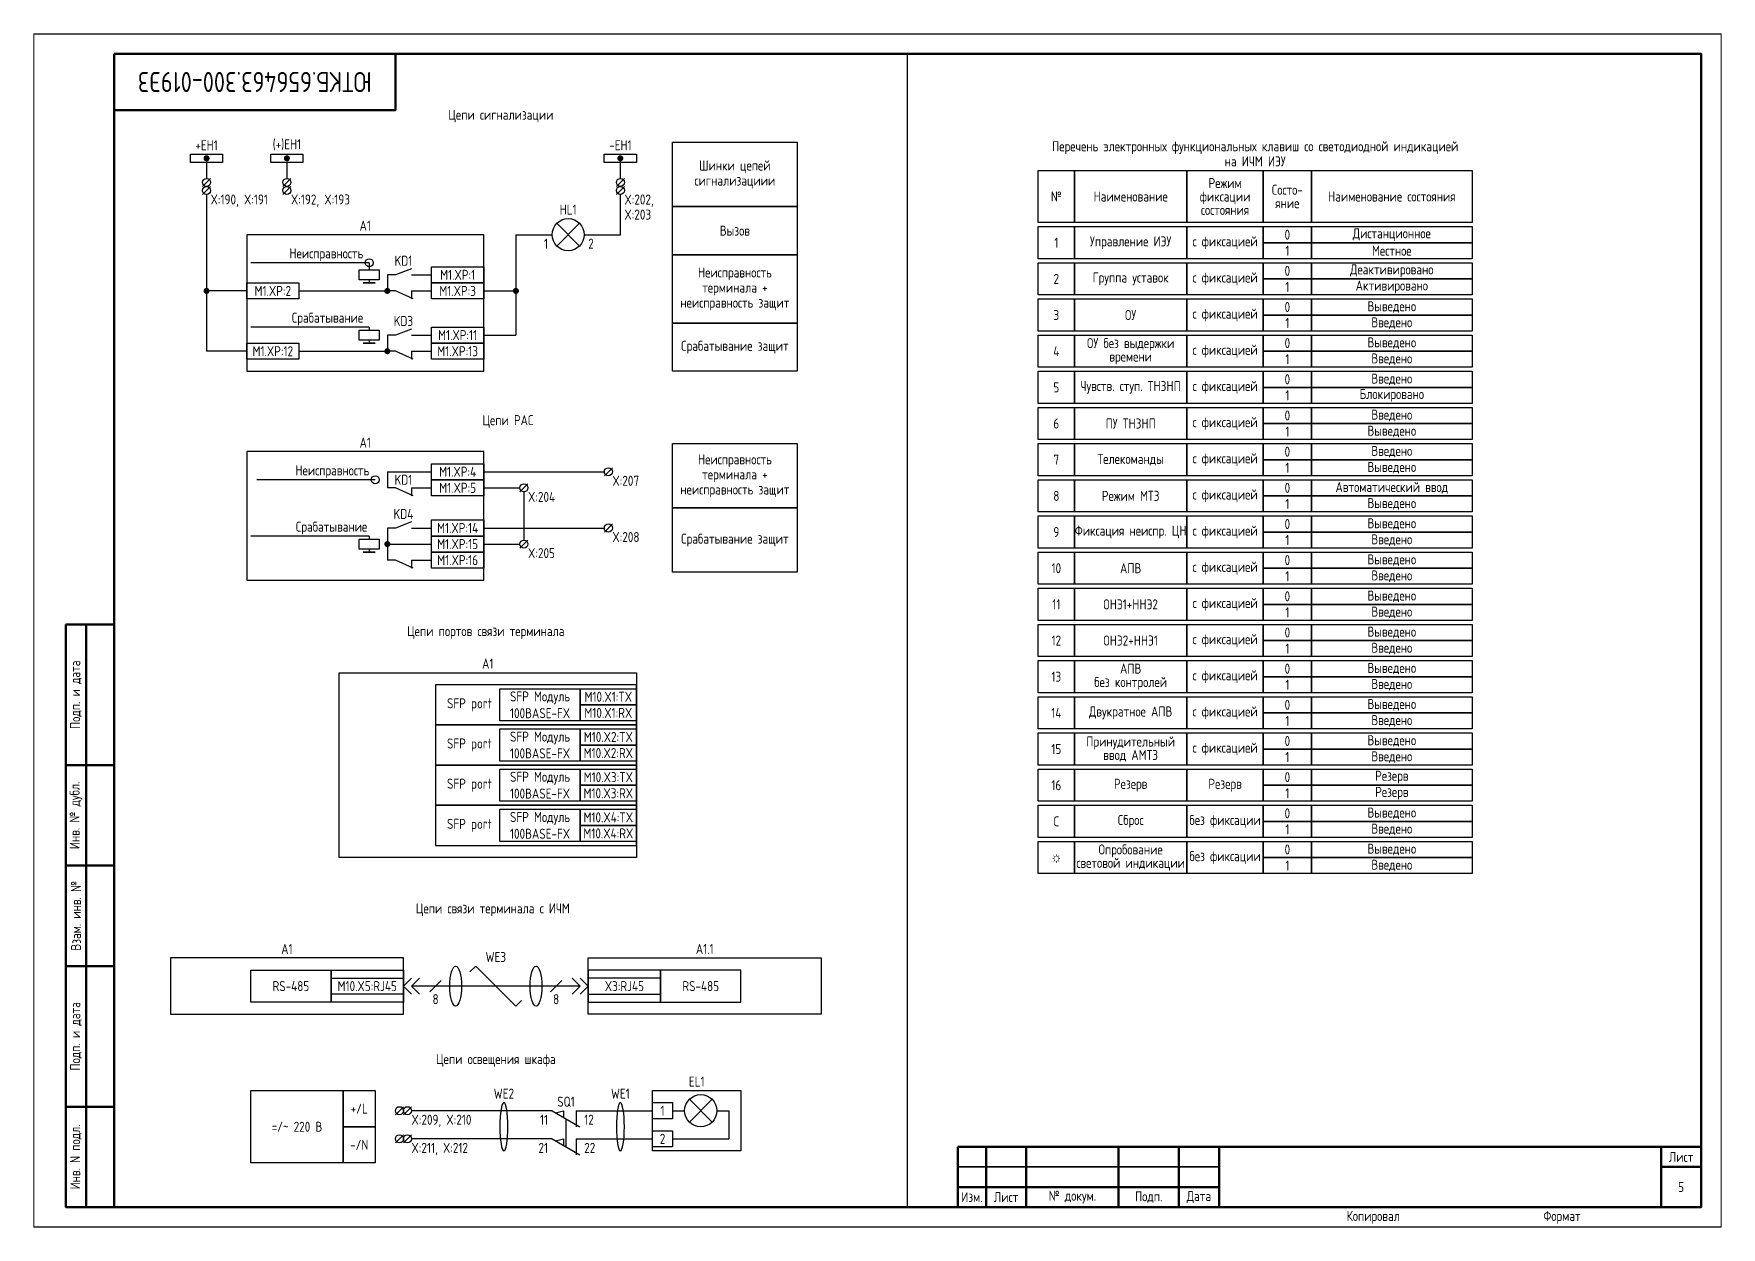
# Paper-space layout 'Лист5' of a CAD drawing. Header units: millimetres, sheet in inches. Extents: x 124.9 to 148.5, y 96.7 to 113.3.
# The model-space entities are those that its viewports show. They can reach past a viewport. Long polylines and large blocks are cut down to what shows.
import ezdxf

# ---------------------------------------------------------------- set-up
doc = ezdxf.new("R2010")
doc.units = ezdxf.units.MM
doc.styles.add('Gost type A_2.5', font='GOST_A.TTF', dxfattribs={"height": 2.5})
doc.styles.add('Gost_type_A', font='GOST_A.TTF')

# ---------------------------------------------------------------- blocks, each defined once
blk = doc.blocks.new('Формат_А3')
blk.add_lwpolyline([(-420, 297), (0, 297), (0, 0), (-420, 0)], close=True)
at = {"lineweight": 50}
blk.add_lwpolyline([(-400, 292), (-5, 292), (-5, 5), (-400, 5)], close=True, dxfattribs=at)
blk = doc.blocks.new('POINT')
at = {"const_width": 0.75}
blk.add_lwpolyline([(-0.375, 0, 1), (0.375, 0, 1)], format="xyb", close=True, dxfattribs=at)
blk = doc.blocks.new('Шинка')
blk.add_lwpolyline([(-4, 1), (4, 1), (4, -1), (-4, -1)], close=True)
blk.add_blockref('POINT', (0, 0))
blk = doc.blocks.new('Штамп угловой верхний')
at = {"lineweight": 50}
blk.add_lwpolyline([(0, 0), (70, 0), (70, -14), (0, -14)], close=True, dxfattribs=at)
blk = doc.blocks.new('Штамп левый нижний')
at = {"lineweight": 50}
for points in [[(-12, 145), (-7, 145), (-7, 110), (-12, 110)], [(-7, 145), (0, 145), (0, 110), (-7, 110)], [(-12, 110), (-7, 110), (-7, 85), (-12, 85)], [(-7, 110), (0, 110), (0, 85), (-7, 85)], [(-12, 85), (-7, 85), (-7, 60), (-12, 60)], [(-7, 85), (0, 85), (0, 60), (-7, 60)], [(-12, 60), (-7, 60), (-7, 25), (-12, 25)], [(-7, 60), (0, 60), (0, 25), (-7, 25)], [(-12, 25), (-7, 25), (-7, 0), (-12, 0)], [(-7, 25), (0, 25), (0, 0), (-7, 0)]]:
    blk.add_lwpolyline(points, close=True, dxfattribs=at)
at = {"char_height": 2.5, "attachment_point": 5, "rotation": 90, "style": 'Gost_type_A'}
for s, insert, width in [('Подп. и дата', (-9.5, 127.5), 35), ('Инв. № дубл.', (-9.5, 97.5), 25), ('Взам. инв. №', (-9.5, 72.5), 25), ('Подп. и дата', (-9.5, 42.5), 35), ('Инв. N подл.', (-9.5, 12.5), 25)]:
    blk.add_mtext(s, dxfattribs=dict(at, insert=insert, width=width))
blk = doc.blocks.new('Штамп малый нижний')
at = {"lineweight": 50}
for points in [[(-185, 15), (-178, 15), (-178, 5), (-185, 5)], [(-178, 15), (-168, 15), (-168, 5), (-178, 5)], [(-168, 15), (-145, 15), (-145, 5), (-168, 5)], [(-145, 15), (-130, 15), (-130, 5), (-145, 5)], [(-130, 15), (-120, 15), (-120, 5), (-130, 5)], [(-120, 15), (-10, 15), (-10, 0), (-120, 0)], [(-10, 15), (0, 15), (0, 10), (-10, 10)], [(-10, 10), (0, 10), (0, 0), (-10, 0)], [(-185, 5), (-178, 5), (-178, 0), (-185, 0)], [(-178, 5), (-168, 5), (-168, 0), (-178, 0)], [(-168, 5), (-145, 5), (-145, 0), (-168, 0)], [(-145, 5), (-130, 5), (-130, 0), (-145, 0)], [(-130, 5), (-120, 5), (-120, 0), (-130, 0)]]:
    blk.add_lwpolyline(points, close=True, dxfattribs=at)
for points in [[(-185, 15), (-178, 15), (-178, 10), (-185, 10)], [(-178, 15), (-168, 15), (-168, 10), (-178, 10)], [(-168, 15), (-145, 15), (-145, 10), (-168, 10)], [(-145, 15), (-130, 15), (-130, 10), (-145, 10)], [(-130, 15), (-120, 15), (-120, 10), (-130, 10)], [(-185, 10), (-178, 10), (-178, 5), (-185, 5)], [(-178, 10), (-168, 10), (-168, 5), (-178, 5)], [(-168, 10), (-145, 10), (-145, 5), (-168, 5)], [(-145, 10), (-130, 10), (-130, 5), (-145, 5)], [(-130, 10), (-120, 10), (-120, 5), (-130, 5)]]:
    blk.add_lwpolyline(points, close=True)
at = {"char_height": 2.5, "style": 'Gost_type_A'}
for s, insert, width, attachment_point in [('Лист', (-5, 12.5), 10, 5), ('Изм.', (-181.5, 2.5), 7, 5), ('Лист', (-173, 2.5), 10, 5), ('№ докум.', (-156.5, 2.5), 23, 5), ('Подп.', (-137.5, 2.5), 15, 5), ('Дата', (-125, 2.5), 10, 5), ('Копировал', (-75, -2.53), 13.1202, 6), ('Формат', (-30, -2.53), 13.1202, 6)]:
    blk.add_mtext(s, dxfattribs=dict(at, insert=insert, width=width, attachment_point=attachment_point))

msp = doc.modelspace()

# ---------------------------------------------------------------- linework, layer by layer
for p, q in [((1897.5, 5), (1897.5, 292)), ((1723, 266), (1723, 261)), ((1743, 265), (1743, 261)), ((1826, 261), (1826, 266)), ((1724, 261), (1722, 259)), ((1744, 261), (1742, 259)), ((1827, 261), (1825, 259)), ((1724, 259), (1722, 257)), ((1723, 257), (1723, 218)), ((1744, 259), (1742, 257)), ((1827, 259), (1825, 257)), ((1826, 259), (1826, 259.01)), ((1826, 259), (1826, 259.01)), ((1826, 247), (1826, 257)), ((1810.17, 249.83), (1815.83, 244.17)), ((1815.83, 249.83), (1810.17, 244.17)), ((1800, 247), (1809, 247)), ((1800, 247), (1800, 222)), ((1817, 247), (1826, 247)), ((1763.5, 240), (1734, 240)), ((1763.5, 240), (1763.5, 238.25)), ((1763.5, 235.75), (1763.5, 235)), ((1733, 233), (1723, 233)), ((1774, 233), (1774, 231)), ((1792, 233), (1800, 233)), ((1763.5, 224), (1734, 224)), ((1763.5, 224), (1763.5, 223.25)), ((1763.5, 220.75), (1763.5, 220)), ((1792, 222), (1800, 222)), ((1733, 218), (1723, 218)), ((1774, 218), (1774, 216)), ((1824.01, 189), (1822.01, 187)), ((1765, 186), (1735.5, 186)), ((1768, 188), (1768, 184)), ((1792, 188), (1822, 188)), ((1803, 185), (1801, 183)), ((1774, 184), (1774, 182)), ((1792, 184), (1801, 184)), ((1802, 183), (1802, 171)), ((1792, 174), (1822, 174)), ((1824.01, 175), (1822.01, 173)), ((1763.5, 172), (1734, 172)), ((1763.5, 172), (1763.5, 171.25)), ((1763.5, 168.75), (1763.5, 168)), ((1792, 170), (1801, 170)), ((1803, 171), (1801, 169)), ((1774, 166), (1774, 164)), ((1788.53, 63.53), (1790, 65)), ((1790, 65), (1800, 55)), ((1772, 60), (1774, 62)), ((1772, 60), (1774, 62)), ((1772, 60), (1774, 58)), ((1772, 60), (1774, 58)), ((1774, 60), (1776, 62)), ((1774, 60), (1776, 62)), ((1816, 60), (1774, 60)), ((1774, 60), (1776, 58)), ((1774, 60), (1776, 58)), ((1781.41, 61.41), (1778.59, 58.59)), ((1811.41, 61.41), (1808.59, 58.59)), ((1816, 60), (1814, 62)), ((1816, 60), (1814, 62)), ((1816, 60), (1814, 58)), ((1816, 60), (1814, 58)), ((1818, 60), (1816, 62)), ((1818, 60), (1816, 62)), ((1818, 60), (1816, 58)), ((1818, 60), (1816, 58)), ((1800, 55), (1801.41, 56.41)), ((1772.01, 30), (1770.01, 28)), ((1774.01, 30), (1772.01, 28)), ((1843.17, 31.83), (1848.83, 26.17)), ((1848.83, 31.83), (1843.17, 26.17)), ((1809, 29), (1774.01, 29)), ((1809, 29), (1815.92, 25)), ((1809.87, 28.5), (1811.87, 29)), ((1811.87, 29), (1811.87, 27.34)), ((1815, 29), (1815, 25)), ((1815, 29), (1834, 29)), ((1839, 29), (1842, 29)), ((1850, 29), (1853, 29)), ((1853, 29), (1853, 22)), ((1772.01, 23), (1770.01, 21)), ((1774.01, 23), (1772.01, 21)), ((1809, 22), (1774.01, 22)), ((1809, 22), (1815.92, 18)), ((1809.87, 21.5), (1811.87, 22)), ((1811.87, 22), (1811.87, 20.34)), ((1815, 22), (1815, 18)), ((1815, 22), (1834, 22)), ((1839, 22), (1853, 22))]:
    msp.add_line(p, q)
at = {"ltscale": 1.08}
for p, q in [((1770, 237), (1768, 237)), ((1768, 237), (1768, 233)), ((1774, 237), (1779, 237)), ((1746, 233), (1768, 233)), ((1770, 233), (1768, 233)), ((1774, 233), (1779, 233)), ((1770, 222), (1768, 222)), ((1768, 222), (1768, 218)), ((1774, 222), (1779, 222)), ((1746, 218), (1768, 218)), ((1770, 218), (1768, 218)), ((1774, 218), (1779, 218)), ((1768, 188), (1779, 188)), ((1770, 184), (1768, 184)), ((1774, 184), (1779, 184)), ((1770, 174), (1768, 174)), ((1768, 174), (1768, 166)), ((1774, 174), (1779, 174)), ((1768, 170), (1779, 170)), ((1770, 166), (1768, 166)), ((1774, 166), (1779, 166))]:
    msp.add_line(p, q, dxfattribs=at)
at = {"ltscale": 4.32}
for p, q in [((1774, 238.5), (1770, 237)), ((1774.39, 231), (1770, 233)), ((1774, 223.5), (1770, 222)), ((1774.39, 216), (1770, 218)), ((1774.39, 182), (1770, 184)), ((1774, 175.5), (1770, 174)), ((1774.39, 164), (1770, 166))]:
    msp.add_line(p, q, dxfattribs=at)
at = {"ltscale": 0.5}
msp.add_line((1812.46, 27), (1812.46, 20), dxfattribs=at)
for points in [[(1839, 270), (1870, 270), (1870, 254), (1839, 254)], [(1930, 263), (1939, 263), (1939, 250), (1930, 250)], [(1939, 263), (1967, 263), (1967, 250), (1939, 250)], [(1967, 263), (1986, 263), (1986, 250), (1967, 250)], [(1986, 263), (1998, 263), (1998, 250), (1986, 250)], [(1998, 263), (2038, 263), (2038, 250), (1998, 250)], [(1870, 242), (1839, 242), (1839, 254), (1870, 254)], [(1930, 249), (1939, 249), (1939, 241), (1930, 241)], [(1939, 249), (1967, 249), (1967, 241), (1939, 241)], [(1967, 249), (1986, 249), (1986, 241), (1967, 241)], [(1986, 249), (1998, 249), (1998, 245), (1986, 245)], [(1998, 249), (2038, 249), (2038, 245), (1998, 245)], [(1733, 213), (1792, 213), (1792, 247), (1733, 247)], [(1986, 245), (1998, 245), (1998, 241), (1986, 241)], [(1998, 245), (2038, 245), (2038, 241), (1998, 241)], [(1870, 225), (1839, 225), (1839, 242), (1870, 242)], [(1930, 240), (1939, 240), (1939, 232), (1930, 232)], [(1939, 240), (1967, 240), (1967, 232), (1939, 232)], [(1967, 240), (1986, 240), (1986, 232), (1967, 232)], [(1986, 240), (1998, 240), (1998, 236), (1986, 236)], [(1998, 240), (2038, 240), (2038, 236), (1998, 236)], [(1766, 238.25), (1766, 235.75), (1761, 235.75), (1761, 238.25)], [(1779, 239), (1792, 239), (1792, 235), (1779, 235)], [(1986, 236), (1998, 236), (1998, 232), (1986, 232)], [(1998, 236), (2038, 236), (2038, 232), (1998, 232)], [(1733, 235), (1746, 235), (1746, 231), (1733, 231)], [(1765, 235), (1762, 235)], [(1779, 235), (1792, 235), (1792, 231), (1779, 231)], [(1930, 231), (1939, 231), (1939, 223), (1930, 223)], [(1939, 231), (1967, 231), (1967, 223), (1939, 223)], [(1967, 231), (1986, 231), (1986, 223), (1967, 223)], [(1986, 231), (1998, 231), (1998, 227), (1986, 227)], [(1986, 227), (1998, 227), (1998, 223), (1986, 223)], [(1998, 231), (2038, 231), (2038, 227), (1998, 227)], [(1998, 227), (2038, 227), (2038, 223), (1998, 223)], [(1766, 223.25), (1766, 220.75), (1761, 220.75), (1761, 223.25)], [(1779, 224), (1792, 224), (1792, 220), (1779, 220)], [(1870, 213), (1839, 213), (1839, 225), (1870, 225)], [(1733, 220), (1746, 220), (1746, 216), (1733, 216)], [(1765, 220), (1762, 220)], [(1779, 220), (1792, 220), (1792, 216), (1779, 216)], [(1930, 222), (1939, 222), (1939, 214), (1930, 214)], [(1939, 222), (1967, 222), (1967, 214), (1939, 214)], [(1967, 222), (1986, 222), (1986, 214), (1967, 214)], [(1986, 222), (1998, 222), (1998, 218), (1986, 218)], [(1998, 222), (2038, 222), (2038, 218), (1998, 218)], [(1986, 218), (1998, 218), (1998, 214), (1986, 214)], [(1998, 218), (2038, 218), (2038, 214), (1998, 214)], [(1930, 213), (1939, 213), (1939, 205), (1930, 205)], [(1939, 213), (1967, 213), (1967, 205), (1939, 205)], [(1967, 213), (1986, 213), (1986, 205), (1967, 205)], [(1986, 213), (1998, 213), (1998, 209), (1986, 209)], [(1998, 213), (2038, 213), (2038, 209), (1998, 209)], [(1986, 209), (1998, 209), (1998, 205), (1986, 205)], [(1998, 209), (2038, 209), (2038, 205), (1998, 205)], [(1930, 204), (1939, 204), (1939, 196), (1930, 196)], [(1939, 204), (1967, 204), (1967, 196), (1939, 196)], [(1967, 204), (1986, 204), (1986, 196), (1967, 196)], [(1986, 204), (1998, 204), (1998, 200), (1986, 200)], [(1998, 204), (2038, 204), (2038, 200), (1998, 200)], [(1986, 200), (1998, 200), (1998, 196), (1986, 196)], [(1998, 200), (2038, 200), (2038, 196), (1998, 196)], [(1870, 179), (1839, 179), (1839, 195), (1870, 195)], [(1930, 195), (1939, 195), (1939, 187), (1930, 187)], [(1939, 195), (1967, 195), (1967, 187), (1939, 187)], [(1967, 195), (1986, 195), (1986, 187), (1967, 187)], [(1986, 195), (1998, 195), (1998, 191), (1986, 191)], [(1998, 195), (2038, 195), (2038, 191), (1998, 191)], [(1733, 161), (1792, 161), (1792, 193), (1733, 193)], [(1779, 190), (1792, 190), (1792, 186), (1779, 186)], [(1986, 191), (1998, 191), (1998, 187), (1986, 187)], [(1998, 191), (2038, 191), (2038, 187), (1998, 187)], [(1779, 186), (1792, 186), (1792, 182), (1779, 182)], [(1930, 186), (1939, 186), (1939, 178), (1930, 178)], [(1939, 186), (1967, 186), (1967, 178), (1939, 178)], [(1967, 186), (1986, 186), (1986, 178), (1967, 178)], [(1986, 186), (1998, 186), (1998, 182), (1986, 182)], [(1998, 186), (2038, 186), (2038, 182), (1998, 182)], [(1986, 182), (1998, 182), (1998, 178), (1986, 178)], [(1998, 182), (2038, 182), (2038, 178), (1998, 178)], [(1870, 163), (1839, 163), (1839, 179), (1870, 179)], [(1930, 177), (1939, 177), (1939, 169), (1930, 169)], [(1939, 177), (1967, 177), (1967, 169), (1939, 169)], [(1967, 177), (1986, 177), (1986, 169), (1967, 169)], [(1986, 177), (1998, 177), (1998, 173), (1986, 173)], [(1998, 177), (2038, 177), (2038, 173), (1998, 173)], [(1779, 176), (1792, 176), (1792, 172), (1779, 172)], [(1986, 173), (1998, 173), (1998, 169), (1986, 169)], [(1998, 173), (2038, 173), (2038, 169), (1998, 169)], [(1766, 171.25), (1766, 168.75), (1761, 168.75), (1761, 171.25)], [(1779, 172), (1792, 172), (1792, 168), (1779, 168)], [(1765, 168), (1762, 168)], [(1779, 168), (1792, 168), (1792, 164), (1779, 164)], [(1930, 168), (1939, 168), (1939, 160), (1930, 160)], [(1939, 168), (1967, 168), (1967, 160), (1939, 160)], [(1967, 168), (1986, 168), (1986, 160), (1967, 160)], [(1986, 168), (1998, 168), (1998, 164), (1986, 164)], [(1986, 164), (1998, 164), (1998, 160), (1986, 160)], [(1998, 168), (2038, 168), (2038, 164), (1998, 164)], [(1998, 164), (2038, 164), (2038, 160), (1998, 160)], [(1930, 159), (1939, 159), (1939, 151), (1930, 151)], [(1939, 159), (1967, 159), (1967, 151), (1939, 151)], [(1967, 159), (1986, 159), (1986, 151), (1967, 151)], [(1986, 159), (1998, 159), (1998, 155), (1986, 155)], [(1998, 159), (2038, 159), (2038, 155), (1998, 155)], [(1986, 155), (1998, 155), (1998, 151), (1986, 151)], [(1998, 155), (2038, 155), (2038, 151), (1998, 151)], [(1930, 150), (1939, 150), (1939, 142), (1930, 142)], [(1939, 150), (1967, 150), (1967, 142), (1939, 142)], [(1967, 150), (1986, 150), (1986, 142), (1967, 142)], [(1986, 150), (1998, 150), (1998, 146), (1986, 146)], [(1998, 150), (2038, 150), (2038, 146), (1998, 146)], [(1986, 146), (1998, 146), (1998, 142), (1986, 142)], [(1998, 146), (2038, 146), (2038, 142), (1998, 142)], [(1930, 141), (1939, 141), (1939, 133), (1930, 133)], [(1939, 141), (1967, 141), (1967, 133), (1939, 133)], [(1967, 141), (1986, 141), (1986, 133), (1967, 133)], [(1986, 141), (1998, 141), (1998, 137), (1986, 137)], [(1998, 141), (2038, 141), (2038, 137), (1998, 137)], [(1756, 138), (1830, 138), (1830, 92), (1756, 92)], [(1780, 125), (1830, 125), (1830, 135), (1780, 135)], [(1986, 137), (1998, 137), (1998, 133), (1986, 133)], [(1998, 137), (2038, 137), (2038, 133), (1998, 133)], [(1796, 134), (1816, 134), (1816, 126), (1796, 126)], [(1816, 134), (1830, 134), (1830, 130), (1816, 130)], [(1930, 132), (1939, 132), (1939, 124), (1930, 124)], [(1939, 132), (1967, 132), (1967, 124), (1939, 124)], [(1967, 132), (1986, 132), (1986, 124), (1967, 124)], [(1986, 132), (1998, 132), (1998, 128), (1986, 128)], [(1998, 132), (2038, 132), (2038, 128), (1998, 128)], [(1816, 130), (1830, 130), (1830, 126), (1816, 126)], [(1986, 128), (1998, 128), (1998, 124), (1986, 124)], [(1998, 128), (2038, 128), (2038, 124), (1998, 124)], [(1780, 115), (1830, 115), (1830, 125), (1780, 125)], [(1796, 124), (1816, 124), (1816, 116), (1796, 116)], [(1816, 124), (1830, 124), (1830, 120), (1816, 120)], [(1930, 123), (1939, 123), (1939, 115), (1930, 115)], [(1939, 123), (1967, 123), (1967, 115), (1939, 115)], [(1967, 123), (1986, 123), (1986, 115), (1967, 115)], [(1986, 123), (1998, 123), (1998, 119), (1986, 119)], [(1998, 123), (2038, 123), (2038, 119), (1998, 119)], [(1816, 120), (1830, 120), (1830, 116), (1816, 116)], [(1986, 119), (1998, 119), (1998, 115), (1986, 115)], [(1998, 119), (2038, 119), (2038, 115), (1998, 115)], [(1780, 105), (1830, 105), (1830, 115), (1780, 115)], [(1796, 114), (1816, 114), (1816, 106), (1796, 106)], [(1816, 114), (1830, 114), (1830, 110), (1816, 110)], [(1930, 114), (1939, 114), (1939, 106), (1930, 106)], [(1939, 114), (1967, 114), (1967, 106), (1939, 106)], [(1967, 114), (1986, 114), (1986, 106), (1967, 106)], [(1986, 114), (1998, 114), (1998, 110), (1986, 110)], [(1998, 114), (2038, 114), (2038, 110), (1998, 110)], [(1816, 110), (1830, 110), (1830, 106), (1816, 106)], [(1986, 110), (1998, 110), (1998, 106), (1986, 106)], [(1998, 110), (2038, 110), (2038, 106), (1998, 106)], [(1930, 105), (1939, 105), (1939, 97), (1930, 97)], [(1939, 105), (1967, 105), (1967, 97), (1939, 97)], [(1967, 105), (1986, 105), (1986, 97), (1967, 97)], [(1986, 105), (1998, 105), (1998, 101), (1986, 101)], [(1998, 105), (2038, 105), (2038, 101), (1998, 101)], [(1780, 95), (1830, 95), (1830, 105), (1780, 105)], [(1796, 104), (1816, 104), (1816, 96), (1796, 96)], [(1816, 104), (1830, 104), (1830, 100), (1816, 100)], [(1986, 101), (1998, 101), (1998, 97), (1986, 97)], [(1998, 101), (2038, 101), (2038, 97), (1998, 97)], [(1816, 100), (1830, 100), (1830, 96), (1816, 96)], [(1930, 96), (1939, 96), (1939, 88), (1930, 88)], [(1939, 96), (1967, 96), (1967, 88), (1939, 88)], [(1967, 96), (1986, 96), (1986, 88), (1967, 88)], [(1986, 96), (1998, 96), (1998, 92), (1986, 92)], [(1998, 96), (2038, 96), (2038, 92), (1998, 92)], [(1986, 92), (1998, 92), (1998, 88), (1986, 88)], [(1998, 92), (2038, 92), (2038, 88), (1998, 88)], [(1714, 53), (1772, 53), (1772, 67), (1714, 67)], [(1734, 64), (1754, 64), (1754, 56), (1734, 56)], [(1754, 64), (1772, 64), (1772, 56), (1754, 56)], [(1876, 53), (1818, 53), (1818, 67), (1876, 67)], [(1836, 64), (1818, 64), (1818, 56), (1836, 56)], [(1856, 64), (1836, 64), (1836, 56), (1856, 56)], [(1754, 62), (1772, 62), (1772, 58), (1754, 58)], [(1836, 62), (1818, 62), (1818, 58), (1836, 58)], [(1757, 16), (1734, 16), (1734, 34), (1757, 34)], [(1765, 25), (1757, 25), (1757, 34), (1765, 34)], [(1834, 34), (1856, 34), (1856, 19), (1834, 19)], [(1834, 31), (1839, 31), (1839, 27), (1834, 27)], [(1765, 16), (1757, 16), (1757, 25), (1765, 25)], [(1834, 24), (1839, 24), (1839, 20), (1834, 20)]]:
    msp.add_lwpolyline(points, close=True)
for centre, radius in [((1723, 260), 1), ((1743, 260), 1), ((1826, 260), 1), ((1723, 258), 1), ((1743, 258), 1), ((1826, 258), 1), ((1813, 247), 4), ((1763.5, 240), 1), ((1823.01, 188), 1), ((1765, 186), 1), ((1802, 184), 1), ((1823.01, 174), 1), ((1802, 170), 1), ((1771.01, 29), 1), ((1773.01, 29), 1), ((1846, 29), 4), ((1771.01, 22), 1), ((1773.01, 22), 1)]:
    msp.add_circle(centre, radius)
for centre in [(1785, 60), (1805, 60)]:
    msp.add_ellipse(centre, major_axis=(0, -5), ratio=0.293778)
at = {"extrusion": (0, 0, -1)}
for centre in [(1797, 25), (1826, 25)]:
    msp.add_ellipse(centre, major_axis=(0, -6), ratio=0.166667, dxfattribs=at)

# ---------------------------------------------------------------- block references
at = {"color": 1}
for name, p in [('Формат_А3', (1680, 0)), ('Формат_А3', (2100, 0)), ('Формат_А3', (2520, 0)), ('Штамп левый нижний', (1700, 5)), ('Штамп малый нижний', (2095, 5))]:
    msp.add_blockref(name, p, dxfattribs=at)
for name, p in [('Штамп угловой верхний', (1700, 292)), ('Шинка', (1723, 266)), ('Шинка', (1743, 266)), ('Шинка', (1826, 266)), ('POINT', (1723, 233)), ('POINT', (1768, 233)), ('POINT', (1800, 233)), ('POINT', (1768, 218)), ('POINT', (1768, 170))]:
    msp.add_blockref(name, p)

# ---------------------------------------------------------------- texts
at = {"insert": (1735, 285), "char_height": 5, "width": 70, "attachment_point": 5, "rotation": 180, "style": 'Gost_type_A'}
msp.add_mtext('ЮТКБ.656463.300-019Э3', dxfattribs=at)
at = {"char_height": 2.5}
for s, insert, width, attachment_point, line_spacing_factor, style in [('Цепи сигнализации', (1796.25, 276.5), 197.5, 5, 0.9, 'Gost_type_A'), ('Перечень электронных функциональных клавиш со светодиодной индикацией\\Pна ИЧМ ИЭУ', (1984, 264), 108, 8, 0.9, 'Gost_type_A'), ('Шинки цепей сигнализациии', (1854.5, 262), 31, 5, 0.9, 'Gost_type_A'), ('Режим\\Pфиксации состояния', (1976.5, 256.5), 19, 5, 0.8, 'Gost_type_A'), ('X:190, X:191', (1724, 257), 16, 1, 0.9, 'Gost_type_A'), ('X:192, X:193', (1744, 257), 16, 1, 0.9, 'Gost_type_A'), ('X:202,\\PX:203', (1827, 257), 16, 1, 0.9, 'Gost_type_A'), ('№ ', (1934.5, 256.5), 9, 5, 0.8, 'Gost_type_A'), ('Наименование ', (1953, 256.5), 28, 5, 0.8, 'Gost_type_A'), ('Состо- яние', (1992, 256.5), 12, 5, 0.8, 'Gost_type_A'), ('Наименование состояния ', (2018, 256.5), 40, 5, 0.8, 'Gost_type_A'), ('A1', (1762.5, 248), 59, 8, 0.9, 'Gost_type_A'), ('Вызов', (1854.5, 248), 31, 5, 0.9, 'Gost_type_A'), ('0', (1992, 247), 12, 5, 0.8, 'Gost_type_A'), ('Дистанционное', (2018, 247), 40, 5, 0.8, 'Gost_type_A'), ('1', (1934.5, 245), 9, 5, 0.8, 'Gost_type_A'), ('Управление ИЭУ', (1953, 245), 28, 5, 0.8, 'Gost_type_A'), ('с фиксацией', (1976.5, 245), 19, 5, 0.8, 'Gost_type_A'), ('1', (1992, 243), 12, 5, 0.8, 'Gost_type_A'), ('Местное', (2018, 243), 40, 5, 0.8, 'Gost_type_A'), ('Неисправность', (1762, 242), 37, 6, 0.8, 'Gost_type_A'), ('Деактивировано', (2018, 238), 40, 5, 0.8, 'Gost_type_A'), ('Неисправность терминала + неисправность защит', (1854.5, 233.5), 31, 5, 0.9, 'Gost_type_A'), ('2', (1934.5, 236), 9, 5, 0.8, 'Gost_type_A'), ('Группа уставок', (1953, 236), 28, 5, 0.8, 'Gost_type_A'), ('с фиксацией', (1976.5, 236), 19, 5, 0.8, 'Gost_type_A'), ('0', (1992, 238), 12, 5, 0.8, 'Gost_type_A'), ('1', (1992, 234), 12, 5, 0.8, 'Gost_type_A'), ('Активировано', (2018, 234), 40, 5, 0.8, 'Gost_type_A'), ('3', (1934.5, 227), 9, 5, 0.8, 'Gost_type_A'), ('ОУ', (1953, 227), 28, 5, 0.8, 'Gost_type_A'), ('с фиксацией', (1976.5, 227), 19, 5, 0.8, 'Gost_type_A'), ('0', (1992, 229), 12, 5, 0.8, 'Gost_type_A'), ('Выведено', (2018, 229), 40, 5, 0.8, 'Gost_type_A'), ('1', (1992, 225), 12, 5, 0.8, 'Gost_type_A'), ('Введено', (2018, 225), 40, 5, 0.8, 'Gost_type_A'), ('Срабатывание защит', (1854.5, 219), 31, 5, 0.9, 'Gost_type_A'), ('4', (1934.5, 218), 9, 5, 0.8, 'Gost_type_A'), ('ОУ без выдержки времени ', (1953, 218), 28, 5, 0.8, 'Gost type A_2.5'), ('с фиксацией', (1976.5, 218), 19, 5, 0.8, 'Gost_type_A'), ('0', (1992, 220), 12, 5, 0.8, 'Gost_type_A'), ('Выведено', (2018, 220), 40, 5, 0.8, 'Gost_type_A'), ('1', (1992, 216), 12, 5, 0.8, 'Gost_type_A'), ('Введено', (2018, 216), 40, 5, 0.8, 'Gost_type_A'), ('5', (1934.5, 209), 9, 5, 0.8, 'Gost_type_A'), ('{\\C256;Чувств. ступ. ТНЗНП }', (1953, 209), 28, 5, 0.8, 'Gost type A_2.5'), ('с фиксацией', (1976.5, 209), 19, 5, 0.8, 'Gost_type_A'), ('0', (1992, 211), 12, 5, 0.8, 'Gost_type_A'), ('Введено', (2018, 211), 40, 5, 0.8, 'Gost_type_A'), ('1', (1992, 207), 12, 5, 0.8, 'Gost_type_A'), ('Блокировано ', (2018, 207), 40, 5, 0.8, 'Gost_type_A'), ('Цепи РАС', (1798, 200.5), 191.9988, 5, 0.9, 'Gost_type_A'), ('с фиксацией', (1976.5, 200), 19, 5, 0.8, 'Gost_type_A'), ('0', (1992, 202), 12, 5, 0.8, 'Gost_type_A'), ('Введено', (2018, 202), 40, 5, 0.8, 'Gost_type_A'), ('6', (1934.5, 200), 9, 5, 0.8, 'Gost_type_A'), ('ПУ ТНЗНП ', (1953, 200), 28, 5, 0.8, 'Gost_type_A'), ('1', (1992, 198), 12, 5, 0.8, 'Gost_type_A'), ('Выведено', (2018, 198), 40, 5, 0.8, 'Gost_type_A'), ('A1', (1762.5, 194), 59, 8, 0.9, 'Gost_type_A'), ('0', (1992, 193), 12, 5, 0.8, 'Gost_type_A'), ('Введено', (2018, 193), 40, 5, 0.8, 'Gost_type_A'), ('Неисправность', (1763.5, 188), 37, 6, 0.8, 'Gost_type_A'), ('Неисправность терминала + неисправность защит', (1854.5, 187), 31, 5, 0.9, 'Gost_type_A'), ('7', (1934.5, 191), 9, 5, 0.8, 'Gost_type_A'), ('Телекоманды', (1953, 191), 28, 5, 0.8, 'Gost_type_A'), ('с фиксацией', (1976.5, 191), 19, 5, 0.8, 'Gost_type_A'), ('1', (1992, 189), 12, 5, 0.8, 'Gost_type_A'), ('Выведено', (2018, 189), 40, 5, 0.8, 'Gost_type_A'), ('X:207', (1824.01, 187), 8, 1, 0.9, 'Gost_type_A'), ('0', (1992, 184), 12, 5, 0.8, 'Gost_type_A'), ('Автоматический ввод ', (2018, 184), 40, 5, 0.8, 'Gost_type_A'), ('X:204', (1803.01, 183), 8, 1, 0.9, 'Gost_type_A'), ('8', (1934.5, 182), 9, 5, 0.8, 'Gost_type_A'), ('Режим МТЗ ', (1953, 182), 28, 5, 0.8, 'Gost_type_A'), ('с фиксацией', (1976.5, 182), 19, 5, 0.8, 'Gost_type_A'), ('1', (1992, 180), 12, 5, 0.8, 'Gost_type_A'), ('Выведено ', (2018, 180), 40, 5, 0.8, 'Gost_type_A'), ('Выведено', (2018, 175), 40, 5, 0.8, 'Gost_type_A'), ('X:208', (1824.01, 173), 8, 1, 0.9, 'Gost_type_A'), ('Срабатывание защит', (1854.5, 171), 31, 5, 0.9, 'Gost_type_A'), ('9', (1934.5, 173), 9, 5, 0.8, 'Gost_type_A'), ('Фиксация неиспр. ЦН ', (1953, 173), 28, 5, 0.8, 'Gost_type_A'), ('с фиксацией', (1976.5, 173), 19, 5, 0.8, 'Gost_type_A'), ('0', (1992, 175), 12, 5, 0.8, 'Gost_type_A'), ('1', (1992, 171), 12, 5, 0.8, 'Gost_type_A'), ('Введено', (2018, 171), 40, 5, 0.8, 'Gost_type_A'), ('X:205', (1803.01, 169), 8, 1, 0.9, 'Gost_type_A'), ('10', (1934.5, 164), 9, 5, 0.8, 'Gost_type_A'), ('АПВ', (1953, 164), 28, 5, 0.8, 'Gost_type_A'), ('с фиксацией', (1976.5, 164), 19, 5, 0.8, 'Gost_type_A'), ('0', (1992, 166), 12, 5, 0.8, 'Gost_type_A'), ('Выведено', (2018, 166), 40, 5, 0.8, 'Gost_type_A'), ('1', (1992, 162), 12, 5, 0.8, 'Gost_type_A'), ('Введено', (2018, 162), 40, 5, 0.8, 'Gost_type_A'), ('11', (1934.5, 155), 9, 5, 0.8, 'Gost_type_A'), ('ОНЭ1+ННЭ2', (1953, 155), 28, 5, 0.8, 'Gost_type_A'), ('с фиксацией', (1976.5, 155), 19, 5, 0.8, 'Gost_type_A'), ('0', (1992, 157), 12, 5, 0.8, 'Gost_type_A'), ('Выведено', (2018, 157), 40, 5, 0.8, 'Gost_type_A'), ('1', (1992, 153), 12, 5, 0.8, 'Gost_type_A'), ('Введено', (2018, 153), 40, 5, 0.8, 'Gost_type_A'), ('Цепи портов связи терминала', (1792.5, 148), 197, 5, 0.9, 'Gost_type_A'), ('12', (1934.5, 146), 9, 5, 0.8, 'Gost_type_A'), ('ОНЭ2+ННЭ1', (1953, 146), 28, 5, 0.8, 'Gost_type_A'), ('с фиксацией', (1976.5, 146), 19, 5, 0.8, 'Gost_type_A'), ('0', (1992, 148), 12, 5, 0.8, 'Gost_type_A'), ('Выведено', (2018, 148), 40, 5, 0.8, 'Gost_type_A'), ('1', (1992, 144), 12, 5, 0.8, 'Gost_type_A'), ('Введено', (2018, 144), 40, 5, 0.8, 'Gost_type_A'), ('A1', (1793, 139), 74.0002, 8, 0.9, 'Gost_type_A'), ('АПВ \\Pбез контролей', (1953, 137), 28, 5, 0.8, 'Gost_type_A'), ('с фиксацией', (1976.5, 137), 19, 5, 0.8, 'Gost_type_A'), ('0', (1992, 139), 12, 5, 0.8, 'Gost_type_A'), ('Выведено', (2018, 139), 40, 5, 0.8, 'Gost_type_A'), ('13', (1934.5, 137), 9, 5, 0.8, 'Gost_type_A'), ('1', (1992, 135), 12, 5, 0.8, 'Gost_type_A'), ('Введено', (2018, 135), 40, 5, 0.8, 'Gost_type_A'), ('0', (1992, 130), 12, 5, 0.8, 'Gost_type_A'), ('Выведено', (2018, 130), 40, 5, 0.8, 'Gost_type_A'), ('14', (1934.5, 128), 9, 5, 0.8, 'Gost_type_A'), ('Двукратное АПВ', (1953, 128), 28, 5, 0.8, 'Gost_type_A'), ('с фиксацией', (1976.5, 128), 19, 5, 0.8, 'Gost_type_A'), ('1', (1992, 126), 12, 5, 0.8, 'Gost_type_A'), ('Введено', (2018, 126), 40, 5, 0.8, 'Gost_type_A'), ('Принудительный ввод АМТЗ', (1953, 119), 28, 5, 0.8, 'Gost_type_A'), ('0', (1992, 121), 12, 5, 0.8, 'Gost_type_A'), ('Выведено', (2018, 121), 40, 5, 0.8, 'Gost_type_A'), ('15', (1934.5, 119), 9, 5, 0.8, 'Gost_type_A'), ('с фиксацией', (1976.5, 119), 19, 5, 0.8, 'Gost_type_A'), ('1', (1992, 117), 12, 5, 0.8, 'Gost_type_A'), ('Введено', (2018, 117), 40, 5, 0.8, 'Gost_type_A'), ('Резерв', (2018, 112), 40, 5, 0.8, 'Gost_type_A'), ('16', (1934.5, 110), 9, 5, 0.8, 'Gost_type_A'), ('Резерв', (1953, 110), 28, 5, 0.8, 'Gost_type_A'), ('Резерв', (1976.5, 110), 19, 5, 0.8, 'Gost_type_A'), ('0', (1992, 112), 12, 5, 0.8, 'Gost_type_A'), ('1', (1992, 108), 12, 5, 0.8, 'Gost_type_A'), ('Резерв', (2018, 108), 40, 5, 0.8, 'Gost_type_A'), ('C', (1934.5, 101), 9, 5, 0.8, 'Gost_type_A'), ('Сброс', (1953, 101), 28, 5, 0.8, 'Gost_type_A'), ('без фиксации', (1976.5, 101), 19, 5, 0.8, 'Gost_type_A'), ('0', (1992, 103), 12, 5, 0.8, 'Gost_type_A'), ('Выведено', (2018, 103), 40, 5, 0.8, 'Gost_type_A'), ('1', (1992, 99), 12, 5, 0.8, 'Gost_type_A'), ('Введено', (2018, 99), 40, 5, 0.8, 'Gost_type_A'), ('☼', (1934.5, 92), 9, 5, 0.8, 'Gost_type_A'), ('Опробование световой индикации', (1953, 92), 28, 5, 0.8, 'Gost_type_A'), ('без фиксации', (1976.5, 92), 19, 5, 0.8, 'Gost_type_A'), ('0', (1992, 94), 12, 5, 0.8, 'Gost_type_A'), ('Выведено', (2018, 94), 40, 5, 0.8, 'Gost_type_A'), ('1', (1992, 90), 12, 5, 0.8, 'Gost_type_A'), ('Введено', (2018, 90), 40, 5, 0.8, 'Gost_type_A'), ('Цепи связи терминала с ИЧМ', (1794.25, 79), 197.5, 5, 0.9, 'Gost_type_A'), ('A1', (1743, 68), 58.0002, 8, 0.9, 'Gost_type_A'), ('A1.1', (1847, 68), 58.0002, 8, 0.9, 'Gost_type_A'), ('Цепи освещения шкафа', (1795, 41.5), 122, 5, 0.9, 'Gost_type_A'), ('EL1', (1845, 35), 21.9942, 8, 0.9, 'Gost_type_A'), ('+/L', (1761, 29.5), 8, 5, 0.9, 'Gost_type_A'), ('=/~ 220 В', (1745.5, 25), 23, 5, 0.9, 'Gost_type_A'), ('X:209, X:210', (1774.01, 28), 17.9949, 1, 0.9, 'Gost_type_A'), ('-/N', (1761, 20.5), 8, 5, 0.9, 'Gost_type_A'), ('X:211, X:212', (1774.01, 21), 17.9949, 1, 0.9, 'Gost_type_A')]:
    msp.add_mtext(s, dxfattribs=dict(at, insert=insert, width=width, attachment_point=attachment_point, line_spacing_factor=line_spacing_factor, style=style))
at = {"char_height": 2.5, "style": 'Gost_type_A'}
for s, insert, width, attachment_point in [('+EH1', (1723, 268), 10, 8), ('(+)EH1', (1743, 268), 10, 8), ('-EH1', (1826, 268), 10, 8), ('HL1', (1813, 252), 14, 8), ('1', (1808, 246), 6, 3), ('2', (1818, 246), 6, 1), ('KD1', (1772, 240.5), 8, 5), ('M1.XP:1', (1785.5, 237), 13, 5), ('M1.XP:2', (1739.5, 233), 13, 5), ('M1.XP:3', (1785.5, 233), 13, 5), ('KD3', (1772, 225.5), 8, 5), ('M1.XP:11', (1785.5, 222), 13, 5), ('M1.XP:12', (1739.5, 218), 13, 5), ('M1.XP:13', (1785.5, 218), 13, 5), ('M1.XP:4', (1785.5, 188), 13, 5), ('KD1', (1772, 186), 8, 5), ('M1.XP:5', (1785.5, 184), 13, 5), ('KD4', (1772, 177.5), 8, 5), ('M1.XP:14', (1785.5, 174), 13, 5), ('M1.XP:15', (1785.5, 170), 13, 5), ('M1.XP:16', (1785.5, 166), 13, 5), ('SFP port', (1794, 130), 20, 6), ('SFP Mодуль 100BASE-FX', (1806, 130), 19.9998, 5), ('M10.X1:TX', (1823, 132), 14, 5), ('M10.X1:RX', (1823, 128), 14, 5), ('SFP Mодуль 100BASE-FX', (1806, 120), 19.9998, 5), ('M10.X2:TX', (1823, 122), 14, 5), ('SFP port', (1794, 120), 20, 6), ('M10.X2:RX', (1823, 118), 14, 5), ('SFP port', (1794, 110), 20, 6), ('SFP Mодуль 100BASE-FX', (1806, 110), 19.9998, 5), ('M10.X3:RX', (1823, 108), 14, 5), ('M10.X3:TX', (1823, 112), 14, 5), ('SFP port', (1794, 100), 20, 6), ('SFP Mодуль 100BASE-FX', (1806, 100), 19.9998, 5), ('M10.X4:TX', (1823, 102), 14, 5), ('M10.X4:RX', (1823, 98), 14, 5), ('WE3', (1795, 66), 20, 8), ('RS-485', (1744, 60), 19.9998, 5), ('M10.X5:RJ45', (1763, 60), 18.0002, 5), ('X3:RJ45', (1827, 60), 18.0002, 5), ('RS-485', (1846, 60), 19.9998, 5), ('8', (1780, 58), 20, 2), ('8', (1810, 58), 20, 2), ('WE2', (1797, 32), 10, 8), ('WE1', (1826, 32), 10, 8), ('SQ1', (1812.46, 30), 10, 8), ('1', (1836.5, 29), 5, 5), ('11', (1808, 28), 6, 3), ('12', (1817, 28), 6, 1), ('21', (1808, 21), 6, 3), ('22', (1817, 21), 6, 1), ('2', (1836.5, 22), 5, 5), ('5', (2090, 10), 10, 5)]:
    msp.add_mtext(s, dxfattribs=dict(at, insert=insert, width=width, attachment_point=attachment_point))
at = {"color": 6, "char_height": 2.5, "width": 37, "attachment_point": 6, "line_spacing_factor": 0.8, "style": 'Gost_type_A'}
for insert in [(1762, 226), (1763, 174)]:
    msp.add_mtext('Срабатывание', dxfattribs=dict(at, insert=insert))

psp = doc.layouts.new('Лист5')

# ---------------------------------------------------------------- viewports
at = {"layer": '0'}
psp.add_viewport(center=(136.711, 105.008), size=(23.589, 16.681), view_center_point=(1890, 148.5), view_height=297, dxfattribs=at)

doc.saveas('drawing.dxf')
